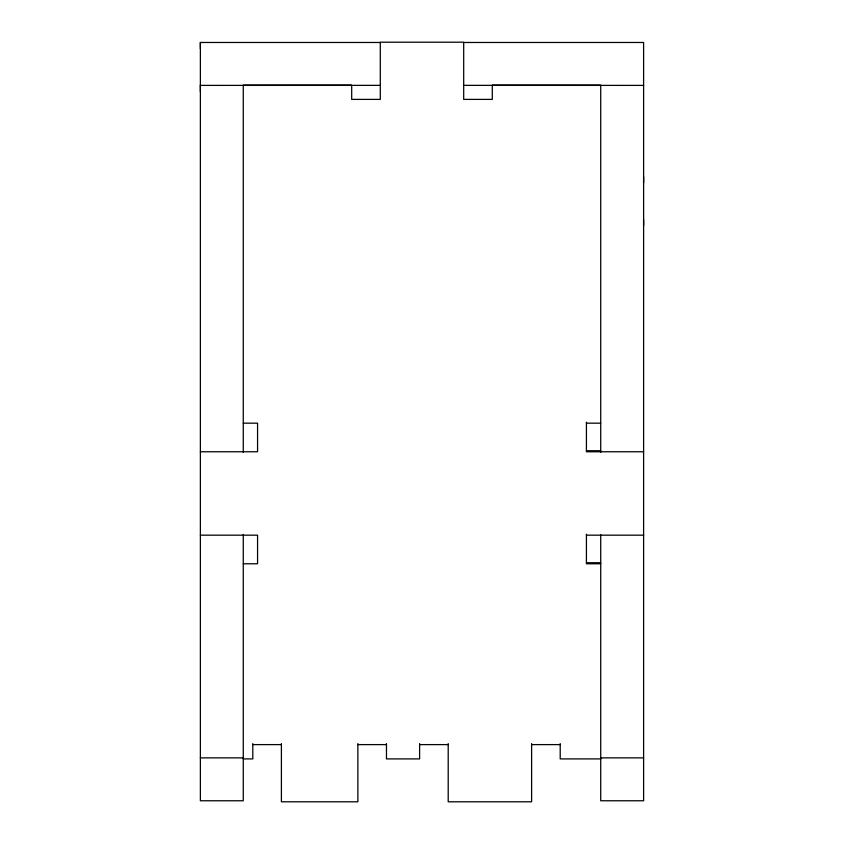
<?xml version="1.0" encoding="UTF-8"?>
<svg xmlns="http://www.w3.org/2000/svg" width="844" height="844" viewBox="0 0 844 844"><rect width="100%" height="100%" fill="white"/><g stroke="black" fill="none" stroke-linecap="round" stroke-linejoin="round"><path stroke-width="1.27" d="M200.376 91.563L200.376 85.36M200.376 48.678L200.376 42.474L380.296 42.474M643.613 225.643L643.613 219.461M643.613 182.758L643.613 176.575M463.694 42.474L643.613 42.474L643.613 800.766L600.717 800.766L600.717 534.674M200.376 85.392L380.296 85.36M463.694 85.36L643.613 85.392M243.272 423.171L257.568 423.171L257.568 451.762L200.376 451.762M586.422 423.171L600.717 423.171M586.422 450.738L600.717 450.738M643.613 451.762L586.422 451.762L586.422 422.137M200.376 535.17L257.568 535.17L257.568 563.771L243.272 563.771M586.422 535.17L643.613 535.17M586.422 562.737L600.717 562.737M600.717 563.771L586.422 563.771L586.422 534.136M252.81 744.608L281.4 744.608M357.867 744.608L386.468 744.608M419.616 744.608L448.206 744.608M531.614 744.608L560.205 744.608M200.376 757.87L243.272 757.87M600.717 757.87L643.613 757.87M243.272 758.904L252.81 758.904L252.81 743.575M600.717 758.904L560.205 758.904L560.205 743.575M600.717 452.373L600.717 85.096L492.295 85.096L492.295 99.392L463.694 99.392L463.694 42.2L380.296 42.2L380.296 99.392L351.695 99.392L351.695 85.096L243.272 85.096L243.272 452.363M531.614 743.575L531.614 801.8L448.206 801.8L448.206 743.575M419.616 743.575L419.616 758.904L386.468 758.904L386.468 743.575M357.867 743.575L357.867 801.8L281.4 801.8L281.4 743.575M243.272 534.484L243.272 800.766L200.376 800.766L200.376 42.474"/></g></svg>
